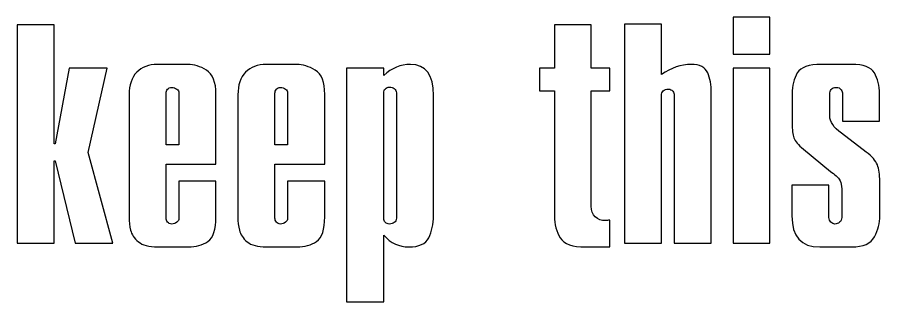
# Model space of a CAD drawing. Header units: millimetres. Extents: x -1099 to 2075, y -1295 to 1553.
# Drawn here: x 226.2 to 323.1, y 228.4 to 260.4 of the extents above; entities that cross this region are included whole.
import ezdxf

# ---------------------------------------------------------------- set-up
doc = ezdxf.new("R2010")
doc.units = ezdxf.units.MM
doc.header["$MEASUREMENT"] = 0
doc.layers.add('layer 1', color=7, linetype='Continuous')

msp = doc.modelspace()

# ---------------------------------------------------------------- linework, layer by layer
at = {"layer": 'layer 1', "color": 7}
for points, knots in [([(306.6602, 256.2597), (306.6602, 256.2597), (306.6602, 260.4237), (306.6602, 260.4237), (306.6602, 260.4237), (306.6602, 260.4237), (310.7998, 260.4237), (310.7998, 260.4237), (310.7998, 260.4237), (310.7998, 260.4237), (310.7998, 256.2597), (310.7998, 256.2597), (310.7998, 256.2597), (310.7998, 256.2597), (306.6602, 256.2597), (306.6602, 256.2597)], [0, 0, 0, 0, 0.2, 0.2, 0.2, 0.2, 0.4, 0.4, 0.4, 0.4, 0.6, 0.6, 0.6, 0.6, 1, 1, 1, 1]), ([(226.161, 234.9998), (226.161, 234.9998), (226.161, 259.5684), (226.161, 259.5684), (226.161, 259.5684), (226.161, 259.5684), (230.3299, 259.5684), (230.3299, 259.5684), (230.3299, 259.5684), (230.3299, 259.5684), (230.3299, 246.2016), (230.3299, 246.2016), (230.3299, 246.2016), (230.3299, 246.2016), (230.4179, 246.2016), (230.4179, 246.2016), (230.4179, 246.2016), (230.4179, 246.2016), (231.9965, 254.7104), (231.9965, 254.7104), (231.9965, 254.7104), (231.9965, 254.7104), (236.2778, 254.7104), (236.2778, 254.7104), (236.2778, 254.7104), (236.2778, 254.7104), (234.1371, 245.2046), (234.1371, 245.2046), (234.1371, 245.2046), (234.1371, 245.2046), (236.8936, 234.9998), (236.8936, 234.9998), (236.8936, 234.9998), (236.8936, 234.9998), (232.6709, 234.9998), (232.6709, 234.9998), (232.6709, 234.9998), (232.6709, 234.9998), (230.4179, 244.2906), (230.4179, 244.2906), (230.4179, 244.2906), (230.4179, 244.2906), (230.3299, 244.2906), (230.3299, 244.2906), (230.3299, 244.2906), (230.3299, 244.2906), (230.3299, 234.9998), (230.3299, 234.9998), (230.3299, 234.9998), (230.3299, 234.9998), (226.161, 234.9998), (226.161, 234.9998)], [0, 0, 0, 0, 0.0714286, 0.0714286, 0.0714286, 0.0714286, 0.1428571, 0.1428571, 0.1428571, 0.1428571, 0.2142857, 0.2142857, 0.2142857, 0.2142857, 0.2857143, 0.2857143, 0.2857143, 0.2857143, 0.3571429, 0.3571429, 0.3571429, 0.3571429, 0.4285714, 0.4285714, 0.4285714, 0.4285714, 0.5, 0.5, 0.5, 0.5, 0.5714286, 0.5714286, 0.5714286, 0.5714286, 0.6428571, 0.6428571, 0.6428571, 0.6428571, 0.7142857, 0.7142857, 0.7142857, 0.7142857, 0.7857143, 0.7857143, 0.7857143, 0.7857143, 0.8571429, 0.8571429, 0.8571429, 0.8571429, 1, 1, 1, 1]), ([(284.892, 252.1348), (284.892, 252.1348), (284.892, 254.7104), (284.892, 254.7104), (284.892, 254.7104), (284.892, 254.7104), (286.5684, 254.7104), (286.5684, 254.7104), (286.5684, 254.7104), (286.5684, 254.7104), (286.5684, 259.5684), (286.5684, 259.5684), (286.5684, 259.5684), (286.5684, 259.5684), (290.708, 259.5684), (290.708, 259.5684), (290.708, 259.5684), (290.708, 259.5684), (290.708, 254.7104), (290.708, 254.7104), (290.708, 254.7104), (290.708, 254.7104), (292.79, 254.7104), (292.79, 254.7104), (292.79, 254.7104), (292.79, 254.7104), (292.79, 252.1348), (292.79, 252.1348), (292.79, 252.1348), (292.79, 252.1348), (290.708, 252.1348), (290.708, 252.1348), (290.708, 252.1348), (290.708, 252.1348), (290.708, 239.1687), (290.708, 239.1687), (290.708, 239.1687), (290.708, 238.6555), (290.8546, 238.2597), (291.1527, 237.9762), (291.1527, 237.9762), (291.446, 237.6927), (291.8272, 237.5461), (292.2964, 237.5461), (292.2964, 237.5461), (292.4234, 237.5461), (292.5847, 237.5705), (292.79, 237.6145), (292.79, 237.6145), (292.79, 237.6145), (292.79, 234.5893), (292.79, 234.5893), (292.79, 234.5893), (292.79, 234.5893), (290.058, 234.5893), (290.058, 234.5893), (290.058, 234.5893), (288.5918, 234.5893), (287.6436, 234.9314), (287.2135, 235.6156), (287.2135, 235.6156), (286.7834, 236.3047), (286.5684, 237.1209), (286.5684, 238.0788), (286.5684, 238.0788), (286.5684, 238.0788), (286.5684, 252.1348), (286.5684, 252.1348), (286.5684, 252.1348), (286.5684, 252.1348), (284.892, 252.1348), (284.892, 252.1348)], [0, 0, 0, 0, 0.0526316, 0.0526316, 0.0526316, 0.0526316, 0.1052632, 0.1052632, 0.1052632, 0.1052632, 0.1578947, 0.1578947, 0.1578947, 0.1578947, 0.2105263, 0.2105263, 0.2105263, 0.2105263, 0.2631579, 0.2631579, 0.2631579, 0.2631579, 0.3157895, 0.3157895, 0.3157895, 0.3157895, 0.3684211, 0.3684211, 0.3684211, 0.3684211, 0.4210526, 0.4210526, 0.4210526, 0.4210526, 0.4736842, 0.4736842, 0.4736842, 0.4736842, 0.5263158, 0.5263158, 0.5263158, 0.5263158, 0.5789474, 0.5789474, 0.5789474, 0.5789474, 0.6315789, 0.6315789, 0.6315789, 0.6315789, 0.6842105, 0.6842105, 0.6842105, 0.6842105, 0.7368421, 0.7368421, 0.7368421, 0.7368421, 0.7894737, 0.7894737, 0.7894737, 0.7894737, 0.8421053, 0.8421053, 0.8421053, 0.8421053, 0.8947368, 0.8947368, 0.8947368, 0.8947368, 1, 1, 1, 1]), ([(294.4321, 234.9998), (294.4321, 234.9998), (294.4321, 259.6613), (294.4321, 259.6613), (294.4321, 259.6613), (294.4321, 259.6613), (298.601, 259.6613), (298.601, 259.6613), (298.601, 259.6613), (298.601, 259.6613), (298.601, 253.9724), (298.601, 253.9724), (298.601, 253.9724), (299.6664, 254.7349), (300.7808, 255.1161), (301.9439, 255.1161), (301.9439, 255.1161), (302.9067, 255.1161), (303.5225, 254.8033), (303.7914, 254.1826), (303.7914, 254.1826), (304.0602, 253.557), (304.197, 252.8044), (304.197, 251.9149), (304.197, 251.9149), (304.197, 251.9149), (304.197, 234.9998), (304.197, 234.9998), (304.197, 234.9998), (304.197, 234.9998), (300.0281, 234.9998), (300.0281, 234.9998), (300.0281, 234.9998), (300.0281, 234.9998), (300.0281, 251.6607), (300.0281, 251.6607), (300.0281, 251.6607), (300.0281, 251.822), (299.9743, 251.9735), (299.8668, 252.1152), (299.8668, 252.1152), (299.7593, 252.2619), (299.5882, 252.3303), (299.3585, 252.3303), (299.3585, 252.3303), (299.1239, 252.3303), (298.9382, 252.2619), (298.8063, 252.1299), (298.8063, 252.1299), (298.6694, 251.9931), (298.601, 251.8367), (298.601, 251.6607), (298.601, 251.6607), (298.601, 251.6607), (298.601, 234.9998), (298.601, 234.9998), (298.601, 234.9998), (298.601, 234.9998), (294.4321, 234.9998), (294.4321, 234.9998)], [0, 0, 0, 0, 0.0625, 0.0625, 0.0625, 0.0625, 0.125, 0.125, 0.125, 0.125, 0.1875, 0.1875, 0.1875, 0.1875, 0.25, 0.25, 0.25, 0.25, 0.3125, 0.3125, 0.3125, 0.3125, 0.375, 0.375, 0.375, 0.375, 0.4375, 0.4375, 0.4375, 0.4375, 0.5, 0.5, 0.5, 0.5, 0.5625, 0.5625, 0.5625, 0.5625, 0.625, 0.625, 0.625, 0.625, 0.6875, 0.6875, 0.6875, 0.6875, 0.75, 0.75, 0.75, 0.75, 0.8125, 0.8125, 0.8125, 0.8125, 0.875, 0.875, 0.875, 0.875, 1, 1, 1, 1]), ([(244.337, 241.9789), (244.337, 241.9789), (248.5059, 241.9789), (248.5059, 241.9789), (248.5059, 241.9789), (248.5059, 241.9789), (248.5059, 237.9615), (248.5059, 237.9615), (248.5059, 237.9615), (248.5059, 236.5491), (248.2029, 235.6352), (247.592, 235.2148), (247.592, 235.2148), (246.9811, 234.7994), (246.248, 234.5893), (245.3976, 234.5893), (245.3976, 234.5893), (245.3976, 234.5893), (241.9324, 234.5893), (241.9324, 234.5893), (241.9324, 234.5893), (240.9647, 234.5893), (240.2463, 234.7848), (239.7771, 235.1806), (239.7771, 235.1806), (239.3031, 235.5716), (239.0147, 236.0066), (238.9072, 236.4709), (238.9072, 236.4709), (238.7948, 236.9401), (238.741, 237.4386), (238.741, 237.9615), (238.741, 237.9615), (238.741, 237.9615), (238.741, 251.7145), (238.741, 251.7145), (238.741, 251.7145), (238.741, 252.8092), (239.0294, 253.6499), (239.6012, 254.2363), (239.6012, 254.2363), (240.173, 254.8228), (240.9501, 255.1161), (241.9324, 255.1161), (241.9324, 255.1161), (241.9324, 255.1161), (245.3682, 255.1161), (245.3682, 255.1161), (245.3682, 255.1161), (246.0231, 255.1161), (246.7122, 254.901), (247.4307, 254.4709), (247.4307, 254.4709), (248.1491, 254.0409), (248.5059, 253.1318), (248.5059, 251.7438), (248.5059, 251.7438), (248.5059, 251.7438), (248.5059, 243.885), (248.5059, 243.885), (248.5059, 243.885), (248.5059, 243.885), (242.9099, 243.885), (242.9099, 243.885), (242.9099, 243.885), (242.9099, 243.885), (242.9099, 237.8149), (242.9099, 237.8149), (242.9099, 237.8149), (242.9099, 237.6536), (242.9637, 237.507), (243.0663, 237.375), (243.0663, 237.375), (243.1738, 237.2382), (243.3253, 237.1698), (243.5257, 237.1698), (243.5257, 237.1698), (243.7359, 237.1698), (243.9265, 237.2382), (244.0926, 237.3702), (244.0926, 237.3702), (244.2539, 237.5021), (244.337, 237.6487), (244.337, 237.8149), (244.337, 237.8149), (244.337, 237.8149), (244.337, 241.9789), (244.337, 241.9789)], [0, 0, 0, 0, 0.0434783, 0.0434783, 0.0434783, 0.0434783, 0.0869565, 0.0869565, 0.0869565, 0.0869565, 0.1304348, 0.1304348, 0.1304348, 0.1304348, 0.173913, 0.173913, 0.173913, 0.173913, 0.2173913, 0.2173913, 0.2173913, 0.2173913, 0.2608696, 0.2608696, 0.2608696, 0.2608696, 0.3043478, 0.3043478, 0.3043478, 0.3043478, 0.3478261, 0.3478261, 0.3478261, 0.3478261, 0.3913043, 0.3913043, 0.3913043, 0.3913043, 0.4347826, 0.4347826, 0.4347826, 0.4347826, 0.4782609, 0.4782609, 0.4782609, 0.4782609, 0.5217391, 0.5217391, 0.5217391, 0.5217391, 0.5652174, 0.5652174, 0.5652174, 0.5652174, 0.6086957, 0.6086957, 0.6086957, 0.6086957, 0.6521739, 0.6521739, 0.6521739, 0.6521739, 0.6956522, 0.6956522, 0.6956522, 0.6956522, 0.7391304, 0.7391304, 0.7391304, 0.7391304, 0.7826087, 0.7826087, 0.7826087, 0.7826087, 0.826087, 0.826087, 0.826087, 0.826087, 0.8695652, 0.8695652, 0.8695652, 0.8695652, 0.9130435, 0.9130435, 0.9130435, 0.9130435, 1, 1, 1, 1]), ([(256.5651, 241.9789), (256.5651, 241.9789), (260.734, 241.9789), (260.734, 241.9789), (260.734, 241.9789), (260.734, 241.9789), (260.734, 237.9615), (260.734, 237.9615), (260.734, 237.9615), (260.734, 236.5491), (260.431, 235.6352), (259.8201, 235.2148), (259.8201, 235.2148), (259.2092, 234.7994), (258.4761, 234.5893), (257.6257, 234.5893), (257.6257, 234.5893), (257.6257, 234.5893), (254.1605, 234.5893), (254.1605, 234.5893), (254.1605, 234.5893), (253.1928, 234.5893), (252.4744, 234.7848), (252.0052, 235.1806), (252.0052, 235.1806), (251.5312, 235.5716), (251.2428, 236.0066), (251.1353, 236.4709), (251.1353, 236.4709), (251.0229, 236.9401), (250.9691, 237.4386), (250.9691, 237.9615), (250.9691, 237.9615), (250.9691, 237.9615), (250.9691, 251.7145), (250.9691, 251.7145), (250.9691, 251.7145), (250.9691, 252.8092), (251.2575, 253.6499), (251.8293, 254.2363), (251.8293, 254.2363), (252.4011, 254.8228), (253.1782, 255.1161), (254.1605, 255.1161), (254.1605, 255.1161), (254.1605, 255.1161), (257.5963, 255.1161), (257.5963, 255.1161), (257.5963, 255.1161), (258.2512, 255.1161), (258.9403, 254.901), (259.6588, 254.4709), (259.6588, 254.4709), (260.3772, 254.0409), (260.734, 253.1318), (260.734, 251.7438), (260.734, 251.7438), (260.734, 251.7438), (260.734, 243.885), (260.734, 243.885), (260.734, 243.885), (260.734, 243.885), (255.138, 243.885), (255.138, 243.885), (255.138, 243.885), (255.138, 243.885), (255.138, 237.8149), (255.138, 237.8149), (255.138, 237.8149), (255.138, 237.6536), (255.1918, 237.507), (255.2944, 237.375), (255.2944, 237.375), (255.4019, 237.2382), (255.5534, 237.1698), (255.7538, 237.1698), (255.7538, 237.1698), (255.964, 237.1698), (256.1546, 237.2382), (256.3207, 237.3702), (256.3207, 237.3702), (256.482, 237.5021), (256.5651, 237.6487), (256.5651, 237.8149), (256.5651, 237.8149), (256.5651, 237.8149), (256.5651, 241.9789), (256.5651, 241.9789)], [0, 0, 0, 0, 0.0434783, 0.0434783, 0.0434783, 0.0434783, 0.0869565, 0.0869565, 0.0869565, 0.0869565, 0.1304348, 0.1304348, 0.1304348, 0.1304348, 0.173913, 0.173913, 0.173913, 0.173913, 0.2173913, 0.2173913, 0.2173913, 0.2173913, 0.2608696, 0.2608696, 0.2608696, 0.2608696, 0.3043478, 0.3043478, 0.3043478, 0.3043478, 0.3478261, 0.3478261, 0.3478261, 0.3478261, 0.3913043, 0.3913043, 0.3913043, 0.3913043, 0.4347826, 0.4347826, 0.4347826, 0.4347826, 0.4782609, 0.4782609, 0.4782609, 0.4782609, 0.5217391, 0.5217391, 0.5217391, 0.5217391, 0.5652174, 0.5652174, 0.5652174, 0.5652174, 0.6086957, 0.6086957, 0.6086957, 0.6086957, 0.6521739, 0.6521739, 0.6521739, 0.6521739, 0.6956522, 0.6956522, 0.6956522, 0.6956522, 0.7391304, 0.7391304, 0.7391304, 0.7391304, 0.7826087, 0.7826087, 0.7826087, 0.7826087, 0.826087, 0.826087, 0.826087, 0.826087, 0.8695652, 0.8695652, 0.8695652, 0.8695652, 0.9130435, 0.9130435, 0.9130435, 0.9130435, 1, 1, 1, 1]), ([(263.1972, 228.4263), (263.1972, 228.4263), (263.1972, 254.7104), (263.1972, 254.7104), (263.1972, 254.7104), (263.1972, 254.7104), (267.3661, 254.7104), (267.3661, 254.7104), (267.3661, 254.7104), (267.3661, 254.7104), (267.3661, 253.8845), (267.3661, 253.8845), (267.3661, 253.8845), (268.2605, 254.7055), (269.2624, 255.1161), (270.3865, 255.1161), (270.3865, 255.1161), (272.1019, 255.1161), (272.9621, 253.9529), (272.9621, 251.6216), (272.9621, 251.6216), (272.9621, 251.6216), (272.9621, 238.1033), (272.9621, 238.1033), (272.9621, 238.1033), (272.9621, 237.1453), (272.7862, 236.3194), (272.4343, 235.6254), (272.4343, 235.6254), (272.0873, 234.9363), (271.3346, 234.5893), (270.1763, 234.5893), (270.1763, 234.5893), (269.1109, 234.5893), (268.1725, 235.0291), (267.3661, 235.9088), (267.3661, 235.9088), (267.3661, 235.9088), (267.3661, 228.4263), (267.3661, 228.4263), (267.3661, 228.4263), (267.3661, 228.4263), (263.1972, 228.4263), (263.1972, 228.4263)], [0, 0, 0, 0, 0.0833333, 0.0833333, 0.0833333, 0.0833333, 0.1666667, 0.1666667, 0.1666667, 0.1666667, 0.25, 0.25, 0.25, 0.25, 0.3333333, 0.3333333, 0.3333333, 0.3333333, 0.4166667, 0.4166667, 0.4166667, 0.4166667, 0.5, 0.5, 0.5, 0.5, 0.5833333, 0.5833333, 0.5833333, 0.5833333, 0.6666667, 0.6666667, 0.6666667, 0.6666667, 0.75, 0.75, 0.75, 0.75, 0.8333333, 0.8333333, 0.8333333, 0.8333333, 1, 1, 1, 1]), ([(313.263, 241.5391), (313.263, 241.5391), (317.4319, 241.5391), (317.4319, 241.5391), (317.4319, 241.5391), (317.4319, 241.5391), (317.4319, 237.9078), (317.4319, 237.9078), (317.4319, 237.9078), (317.4319, 237.6927), (317.5052, 237.5168), (317.6421, 237.375), (317.6421, 237.375), (317.7789, 237.2382), (317.9304, 237.1698), (318.1015, 237.1698), (318.1015, 237.1698), (318.2774, 237.1698), (318.4485, 237.2333), (318.6146, 237.3604), (318.6146, 237.3604), (318.7759, 237.4923), (318.859, 237.6732), (318.859, 237.9078), (318.859, 237.9078), (318.859, 237.9078), (318.859, 241.1285), (318.859, 241.1285), (318.859, 241.1285), (318.859, 241.5097), (318.8004, 241.8127), (318.6879, 242.0376), (318.6879, 242.0376), (318.5755, 242.2575), (318.4191, 242.4481), (318.2285, 242.5996), (318.2285, 242.5996), (318.0379, 242.756), (317.8278, 242.9222), (317.603, 243.0932), (317.603, 243.0932), (317.603, 243.0932), (314.5533, 245.5907), (314.5533, 245.5907), (314.5533, 245.5907), (313.9814, 246.0549), (313.6247, 246.4753), (313.4927, 246.8467), (313.4927, 246.8467), (313.3608, 247.2132), (313.2923, 247.7704), (313.2923, 248.5182), (313.2923, 248.5182), (313.2923, 248.5182), (313.2923, 251.8025), (313.2923, 251.8025), (313.2923, 251.8025), (313.2923, 252.7359), (313.4829, 253.5228), (313.869, 254.1581), (313.869, 254.1581), (314.2502, 254.7984), (315.1544, 255.1161), (316.5766, 255.1161), (316.5766, 255.1161), (316.5766, 255.1161), (319.9782, 255.1161), (319.9782, 255.1161), (319.9782, 255.1161), (321.3076, 255.1161), (322.1628, 254.7935), (322.5441, 254.1533), (322.5441, 254.1533), (322.9204, 253.513), (323.111, 252.7359), (323.111, 251.8318), (323.111, 251.8318), (323.111, 251.8318), (323.111, 248.7234), (323.111, 248.7234), (323.111, 248.7234), (323.111, 248.7234), (318.9519, 248.7234), (318.9519, 248.7234), (318.9519, 248.7234), (318.9519, 248.7234), (318.9519, 251.8025), (318.9519, 251.8025), (318.9519, 251.8025), (318.9519, 251.9491), (318.8981, 252.1104), (318.7857, 252.2765), (318.7857, 252.2765), (318.6733, 252.4476), (318.4925, 252.5307), (318.2481, 252.5307), (318.2481, 252.5307), (317.9891, 252.5307), (317.8033, 252.4525), (317.6909, 252.301), (317.6909, 252.301), (317.5785, 252.1446), (317.5199, 251.9784), (317.5199, 251.8025), (317.5199, 251.8025), (317.5199, 251.8025), (317.5199, 249.3392), (317.5199, 249.3392), (317.5199, 249.3392), (317.5199, 248.6697), (317.9548, 248.0197), (318.8297, 247.3794), (318.8297, 247.3794), (318.8297, 247.3794), (321.6155, 245.2681), (321.6155, 245.2681), (321.6155, 245.2681), (322.2753, 244.7696), (322.6907, 244.2857), (322.8715, 243.8214), (322.8715, 243.8214), (323.0523, 243.3523), (323.1403, 242.7364), (323.1403, 241.9789), (323.1403, 241.9789), (323.1403, 241.9789), (323.1403, 238.0788), (323.1403, 238.0788), (323.1403, 238.0788), (323.1403, 237.2871), (322.9448, 236.51), (322.5489, 235.7427), (322.5489, 235.7427), (322.158, 234.9754), (321.2978, 234.5893), (319.9782, 234.5893), (319.9782, 234.5893), (319.9782, 234.5893), (316.3958, 234.5893), (316.3958, 234.5893), (316.3958, 234.5893), (314.3089, 234.5893), (313.263, 235.7524), (313.263, 238.0788), (313.263, 238.0788), (313.263, 238.0788), (313.263, 241.5391), (313.263, 241.5391)], [0, 0, 0, 0, 0.0263158, 0.0263158, 0.0263158, 0.0263158, 0.0526316, 0.0526316, 0.0526316, 0.0526316, 0.0789474, 0.0789474, 0.0789474, 0.0789474, 0.1052632, 0.1052632, 0.1052632, 0.1052632, 0.1315789, 0.1315789, 0.1315789, 0.1315789, 0.1578947, 0.1578947, 0.1578947, 0.1578947, 0.1842105, 0.1842105, 0.1842105, 0.1842105, 0.2105263, 0.2105263, 0.2105263, 0.2105263, 0.2368421, 0.2368421, 0.2368421, 0.2368421, 0.2631579, 0.2631579, 0.2631579, 0.2631579, 0.2894737, 0.2894737, 0.2894737, 0.2894737, 0.3157895, 0.3157895, 0.3157895, 0.3157895, 0.3421053, 0.3421053, 0.3421053, 0.3421053, 0.3684211, 0.3684211, 0.3684211, 0.3684211, 0.3947368, 0.3947368, 0.3947368, 0.3947368, 0.4210526, 0.4210526, 0.4210526, 0.4210526, 0.4473684, 0.4473684, 0.4473684, 0.4473684, 0.4736842, 0.4736842, 0.4736842, 0.4736842, 0.5, 0.5, 0.5, 0.5, 0.5263158, 0.5263158, 0.5263158, 0.5263158, 0.5526316, 0.5526316, 0.5526316, 0.5526316, 0.5789474, 0.5789474, 0.5789474, 0.5789474, 0.6052632, 0.6052632, 0.6052632, 0.6052632, 0.6315789, 0.6315789, 0.6315789, 0.6315789, 0.6578947, 0.6578947, 0.6578947, 0.6578947, 0.6842105, 0.6842105, 0.6842105, 0.6842105, 0.7105263, 0.7105263, 0.7105263, 0.7105263, 0.7368421, 0.7368421, 0.7368421, 0.7368421, 0.7631579, 0.7631579, 0.7631579, 0.7631579, 0.7894737, 0.7894737, 0.7894737, 0.7894737, 0.8157895, 0.8157895, 0.8157895, 0.8157895, 0.8421053, 0.8421053, 0.8421053, 0.8421053, 0.8684211, 0.8684211, 0.8684211, 0.8684211, 0.8947368, 0.8947368, 0.8947368, 0.8947368, 0.9210526, 0.9210526, 0.9210526, 0.9210526, 0.9473684, 0.9473684, 0.9473684, 0.9473684, 1, 1, 1, 1]), ([(306.6602, 234.9998), (306.6602, 234.9998), (306.6602, 254.7104), (306.6602, 254.7104), (306.6602, 254.7104), (306.6602, 254.7104), (310.7998, 254.7104), (310.7998, 254.7104), (310.7998, 254.7104), (310.7998, 254.7104), (310.7998, 234.9998), (310.7998, 234.9998), (310.7998, 234.9998), (310.7998, 234.9998), (306.6602, 234.9998), (306.6602, 234.9998)], [0, 0, 0, 0, 0.2, 0.2, 0.2, 0.2, 0.4, 0.4, 0.4, 0.4, 0.6, 0.6, 0.6, 0.6, 1, 1, 1, 1]), ([(242.9099, 246.0794), (242.9099, 246.0794), (244.337, 246.0794), (244.337, 246.0794), (244.337, 246.0794), (244.337, 246.0794), (244.337, 251.8904), (244.337, 251.8904), (244.337, 251.8904), (244.337, 252.0664), (244.2588, 252.2179), (244.0975, 252.3449), (244.0975, 252.3449), (243.9362, 252.4671), (243.7456, 252.5307), (243.5257, 252.5307), (243.5257, 252.5307), (243.3253, 252.5307), (243.1738, 252.4622), (243.0663, 252.3303), (243.0663, 252.3303), (242.9637, 252.1934), (242.9099, 252.0468), (242.9099, 251.8904), (242.9099, 251.8904), (242.9099, 251.8904), (242.9099, 246.0794), (242.9099, 246.0794)], [0, 0, 0, 0, 0.125, 0.125, 0.125, 0.125, 0.25, 0.25, 0.25, 0.25, 0.375, 0.375, 0.375, 0.375, 0.5, 0.5, 0.5, 0.5, 0.625, 0.625, 0.625, 0.625, 0.75, 0.75, 0.75, 0.75, 1, 1, 1, 1]), ([(255.138, 246.0794), (255.138, 246.0794), (256.5651, 246.0794), (256.5651, 246.0794), (256.5651, 246.0794), (256.5651, 246.0794), (256.5651, 251.8904), (256.5651, 251.8904), (256.5651, 251.8904), (256.5651, 252.0664), (256.4869, 252.2179), (256.3256, 252.3449), (256.3256, 252.3449), (256.1643, 252.4671), (255.9737, 252.5307), (255.7538, 252.5307), (255.7538, 252.5307), (255.5534, 252.5307), (255.4019, 252.4622), (255.2944, 252.3303), (255.2944, 252.3303), (255.1918, 252.1934), (255.138, 252.0468), (255.138, 251.8904), (255.138, 251.8904), (255.138, 251.8904), (255.138, 246.0794), (255.138, 246.0794)], [0, 0, 0, 0, 0.125, 0.125, 0.125, 0.125, 0.25, 0.25, 0.25, 0.25, 0.375, 0.375, 0.375, 0.375, 0.5, 0.5, 0.5, 0.5, 0.625, 0.625, 0.625, 0.625, 0.75, 0.75, 0.75, 0.75, 1, 1, 1, 1]), ([(267.3661, 251.9149), (267.3661, 251.9149), (267.3661, 237.8149), (267.3661, 237.8149), (267.3661, 237.8149), (267.3661, 237.6341), (267.4296, 237.4777), (267.5518, 237.3555), (267.5518, 237.3555), (267.674, 237.2333), (267.8255, 237.1698), (268.0063, 237.1698), (268.0063, 237.1698), (268.2165, 237.1698), (268.4022, 237.2235), (268.5586, 237.3359), (268.5586, 237.3359), (268.715, 237.4484), (268.7932, 237.6096), (268.7932, 237.8149), (268.7932, 237.8149), (268.7932, 237.8149), (268.7932, 251.9149), (268.7932, 251.9149), (268.7932, 251.9149), (268.7932, 252.125), (268.715, 252.2863), (268.5586, 252.3987), (268.5586, 252.3987), (268.4022, 252.5111), (268.2165, 252.5698), (268.0063, 252.5698), (268.0063, 252.5698), (267.8255, 252.5698), (267.674, 252.5062), (267.5518, 252.384), (267.5518, 252.384), (267.4296, 252.257), (267.3661, 252.1055), (267.3661, 251.9149)], [0, 0, 0, 0, 0.0909091, 0.0909091, 0.0909091, 0.0909091, 0.1818182, 0.1818182, 0.1818182, 0.1818182, 0.2727273, 0.2727273, 0.2727273, 0.2727273, 0.3636364, 0.3636364, 0.3636364, 0.3636364, 0.4545455, 0.4545455, 0.4545455, 0.4545455, 0.5454545, 0.5454545, 0.5454545, 0.5454545, 0.6363636, 0.6363636, 0.6363636, 0.6363636, 0.7272727, 0.7272727, 0.7272727, 0.7272727, 0.8181818, 0.8181818, 0.8181818, 0.8181818, 1, 1, 1, 1])]:
    msp.add_open_spline(points, degree=3, knots=knots, dxfattribs=at)

doc.saveas('drawing.dxf')
